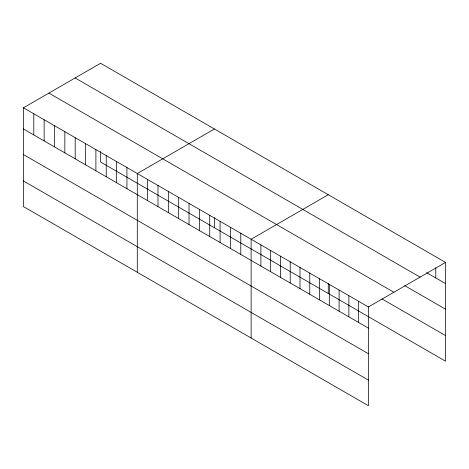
<?xml version="1.0" encoding="UTF-8"?>
<svg xmlns="http://www.w3.org/2000/svg" width="469" height="469" viewBox="0 0 469 469"><rect width="100%" height="100%" fill="white"/><g stroke="black" fill="none" stroke-linecap="round" stroke-linejoin="round"><path stroke-width="0.7" d="M23.45 107.8L368.411 306.961L368.411 405.732L23.45 206.571L23.45 107.8L100.589 63.268L445.55 262.429L445.55 361.2L100.589 162.04L100.589 151.364M214.427 128.987L137.288 173.524L137.288 272.296M328.265 194.711L251.126 239.249L251.126 338.02M368.411 306.961L445.55 262.429M426.614 272.659L445.55 283.593M75.134 77.96L420.095 277.126M404.624 285.574L445.55 309.206M48.905 93.102L393.866 292.269M382.018 298.911L445.55 335.587M23.45 128.963L368.411 328.13M23.45 154.577L368.411 353.737M23.45 180.964L368.411 380.125M435.777 267.735L435.777 277.953M358.638 301.321L358.638 322.484M348.866 295.675L348.866 316.845M339.093 290.035L339.093 311.199M329.314 284.39L329.314 305.559M328.265 283.522L328.265 293.483M319.541 278.75L319.541 299.914M309.769 273.105L309.769 294.268M299.996 267.465L299.996 288.628M290.223 261.819L290.223 282.983M280.444 256.18L280.444 277.343M270.672 250.534L270.672 271.698M260.899 244.888L260.899 266.058M240.779 233.275L240.779 254.438M230.426 227.301L230.426 248.464M220.078 221.321L220.078 242.491M214.427 217.804L214.427 227.758M209.731 215.347L209.731 236.511M199.384 209.373L199.384 230.537M189.03 203.399L189.03 224.563M178.683 197.426L178.683 218.589M168.336 191.452L168.336 212.615M157.983 185.472L157.983 206.641M147.635 179.498L147.635 200.662M126.941 167.55L126.941 188.714M116.588 161.576L116.588 182.74M106.24 155.602L106.24 176.766M95.893 149.623L95.893 170.792M85.546 143.649L85.546 164.812M75.192 137.675L75.192 158.839M64.845 131.701L64.845 152.865M54.498 125.727L54.498 146.891M44.15 119.753L44.15 140.917M33.797 113.774L33.797 134.943"/></g></svg>
